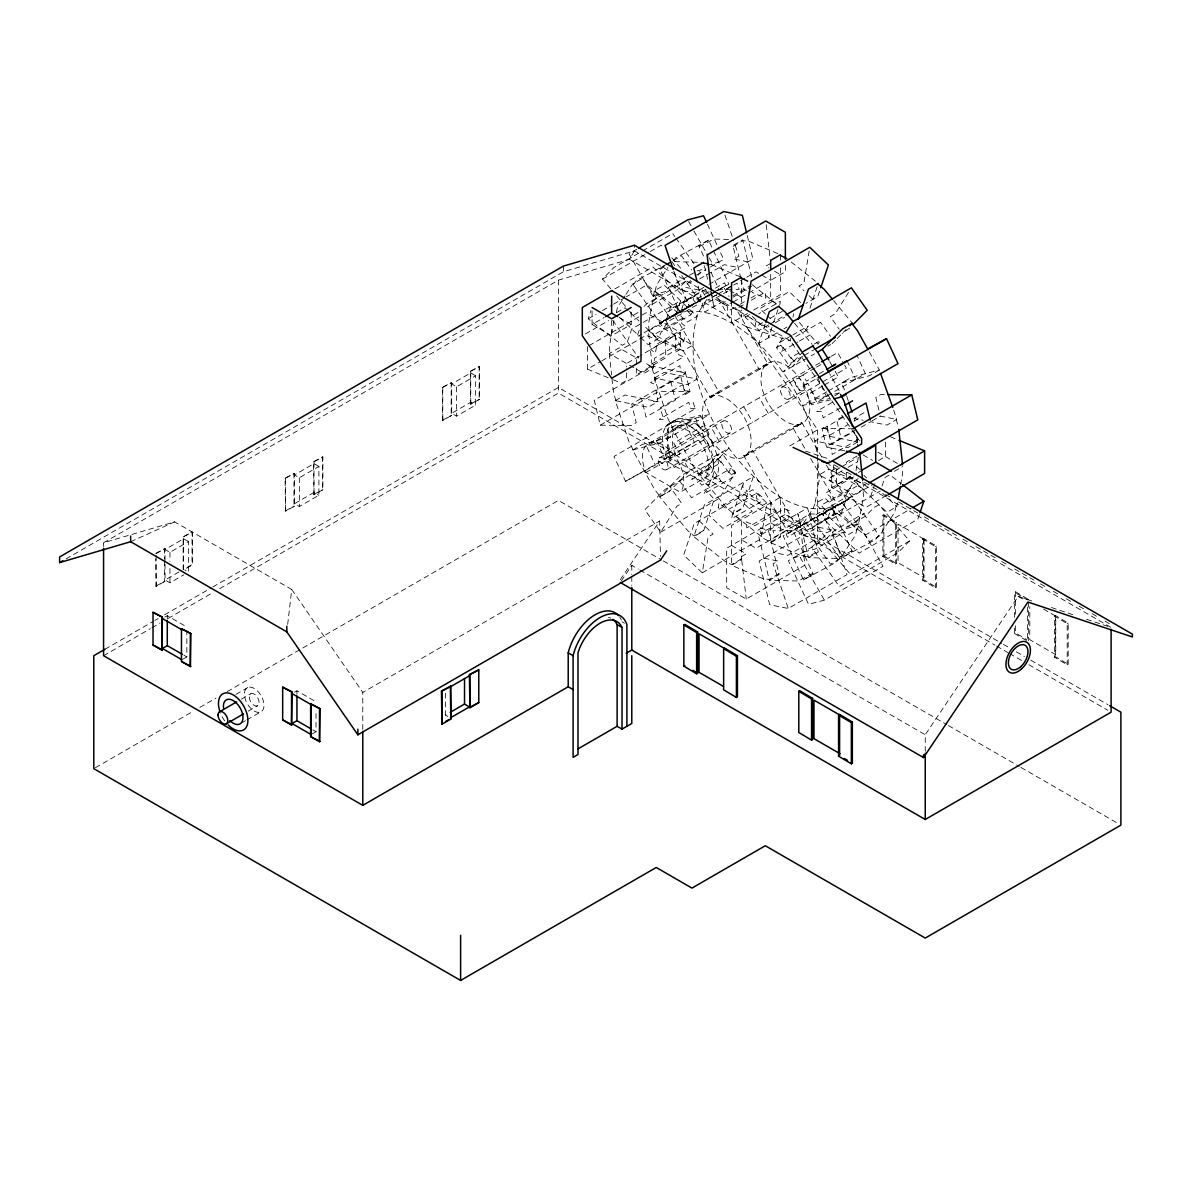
<?xml version="1.0" encoding="UTF-8"?>
<svg xmlns="http://www.w3.org/2000/svg" width="1192" height="1192" viewBox="0 0 1192 1192"><rect width="100%" height="100%" fill="white"/><g stroke="black" fill="none" stroke-linecap="round" stroke-linejoin="round"><path stroke-width="0.75" stroke-dasharray="5 3.75" d="M287.659 624.489L291.742 589.474L174.628 521.858L103.57 542.747L103.57 546.457M702.252 572.771L760.943 538.888L766.873 502.964L752.912 489.674L694.221 523.556L683.642 555.04L702.252 572.771L708.182 536.847L713.069 534.016L699.123 520.725M768.706 324.85L759.125 330.393L745.164 317.087L745.76 313.496M809.204 250.886L803.855 283.204L798.968 286.035L804.049 290.863M613.984 320.678L609.455 346.261L609.961 353.935M858.329 478.618L854.143 481.047L844.011 498.48L814.672 515.421L818.964 520.591L816.624 524.212L845.977 507.27L841.671 502.085L869.609 541.66L879.398 536.013L851.461 496.438L838.885 504.678L848.659 499.031C804.257 529.397 754 482.387 728.908 448.103C703.518 410.242 684.446 362.293 697.037 316.416L664.182 285.141L654.408 290.788L648.582 323.673L649.089 331.346M636.349 364.648L636.349 357.868L619.08 347.9L609.291 353.547L643.829 373.483L653.603 367.836L654.512 358.196L683.85 341.255L684.744 336.219M779.792 304.69L780.388 301.323L758.768 313.809M761.897 496.751L757.084 492.937L756.19 497.988L761.003 501.787L731.65 518.729L732.544 513.692L764.296 538.858L770.688 541.973L780.477 536.326M792.993 317.042L793.589 313.69M856.005 470.542L858.314 457.445M817.995 462.57L819.187 480.033L815.015 503.635L847.855 534.91L857.644 529.263L863.455 496.379L862.948 488.705M853.487 476.889L825.683 492.952L830.496 496.751L829.602 501.787L858.955 484.846L854.143 481.047L886.982 512.322L896.771 506.675L897.412 503.024M900.645 484.757L902.582 473.79L902.18 467.651M616.294 312.393L617.411 307.64L625.025 295.839M655.049 291.399L656.539 285.052L667.967 267.351M857.003 528.652L855.498 534.999L840.271 558.601L830.481 564.248L802.544 524.674L813.48 507.747L815.015 503.635L824.789 497.988L857.644 529.263M896.131 506.064L894.626 512.411L879.398 536.013M676.073 314.271L680.602 300.786L631.7 329.022L627.171 342.521L622.269 345.337L588.207 318.815L590.949 310.635M639.21 330.124L636.945 336.874L641.579 334.192M670.828 306.433L666.298 319.918L643.129 333.298M741.35 558.914L731.56 564.561L725.168 561.447L693.789 536.609L704.457 504.842L753.359 476.606L742.69 508.373L732.916 514.02L743.585 482.253L742.69 487.29L747.503 491.104L718.15 508.045L719.044 503.009L727.731 509.878L757.084 492.937M765.204 324.03L758.678 343.445C788.642 373.662 811.782 412.924 817.25 455.582M772.014 327.204L768.467 337.798L769.347 332.762L764.549 328.947L769.183 326.28M777.944 309.562L773.802 321.915L767.454 315.88M809.964 308.147L818.263 283.443M819.574 291.25L817.816 296.495L805.941 303.364M841.209 513.618L845.754 500.133L873.557 484.086M870.562 496.677L875.092 483.192M882.05 485.978L884.881 477.545L889.768 474.714L901.122 483.55M919.449 514.318L917.795 519.22L859.104 553.118L826.548 522.096L831.077 508.597L865.154 535.119L911.15 508.552M708.346 485.293L712.98 475.817A36.282 20.949 60 0 0 688.037 424.903A36.282 20.949 60 0 0 663.095 447.015L667.729 461.84L708.346 485.293L713.233 482.477M103.57 542.747L558.422 280.15L629.48 259.245L634.412 250.871L634.412 245.224M660.651 532.213L719.342 498.33L735.509 472.36L723.648 455.538L664.957 489.435L644.827 509.789L660.651 532.213L676.832 506.242L681.72 503.411L669.844 486.604M798.685 353.055L790.952 357.511L795.258 362.696L792.918 366.302L803.065 356.035L788.404 364.514L776.528 347.691L784.142 335.474M848.525 292.427L835.219 313.809L830.332 316.64L839.228 329.245M625.979 294.364L632.639 284.039L642.428 278.392L670.366 317.966L673.167 315.373M640.536 337.44L648.12 344.667L657.909 339.02L661.486 331.734L690.824 314.792L693.163 311.172M712.294 292.785L709.493 295.378L698.557 312.304L697.037 316.416L687.248 322.064L654.408 290.788M805.896 329.663L808.236 326.042L792.784 334.952M735.479 473.447L731.188 468.277L728.848 471.898L733.154 477.068L703.802 494.01L706.141 490.404L714.231 499.195L703.563 530.962L693.789 536.609M620.272 579.67L659.668 521.008L660.442 556.336M621.241 581.055L631.79 565.336L638.241 569.061M925.245 751.347L925.245 734.764L1018.177 596.402L1033.956 601.677M633.19 284.814L636.543 280.433L667.937 263.581M673.435 260.765L675.67 257.845L708.599 240.188L728.908 284.173L660.577 323.613L632.639 284.039M839.719 557.826L836.367 562.207L803.438 579.863L783.144 535.893L832.046 507.643L852.34 551.628L842.565 557.275L822.271 513.29L825.639 519.34L829.185 517.492L799.832 534.433L796.465 528.399L835.964 505.78L831.435 519.28L880.337 491.03M878.847 535.238L875.494 539.618L842.565 557.275M610.751 288.837L602.526 279.062L614.029 267.425L640.998 251.855M644.157 306.329L646.615 303.826L688.902 279.42M656.39 298.179L647.778 306.91L677.116 289.969L685.743 281.238M690.6 280.582L686.905 284.322L691.792 281.491M697.946 275.263L700.419 272.774L698.288 269.75M703.772 530.351L693.997 535.998L687.754 530.663L659.697 496.87L679.991 476.338L728.908 448.103L708.599 468.635L698.825 474.282L726.882 508.075L733.125 513.409L742.899 507.762M803.438 351.416L783.144 371.949L814.538 353.83M698.825 474.282L719.119 453.75L716.794 457.356L721.086 462.541L691.747 479.482L694.072 475.861L701.85 485.218L731.188 468.277M832.046 343.713L835.86 339.869M837.127 338.588L846.007 329.603M849.598 328.083L842.193 333.447M816.52 544.461L825.147 535.73L820.26 538.56L811.633 547.292L839.332 586.509L898.023 552.626L909.511 540.989L878.951 504.678L874.049 507.494L865.422 516.225L788.404 560.702L808.519 604.299L824.342 600.157L883.034 566.274L858.955 523.705L847.095 526.819M826.294 538.814L834.922 530.082L864.274 513.141L855.647 521.872M660.577 323.613L663.378 321.02L714.351 291.712M665.449 319.948L710.387 397.8L714.276 394.194L719.342 392.63L674.627 315.195L715.647 291.504M821.839 457.207L801.65 422.251L797.761 425.857L792.71 427.421L805.479 449.548M802.544 524.674L799.758 527.266L809.532 521.619L806.433 523.243L809.8 529.278L839.138 512.337L835.592 514.169L832.225 508.135L835.771 506.287M66.037 558.899L563.369 271.761L634.412 250.871L790.564 341.016L859.536 440.936M636.93 249.202L629.003 253.777L653.082 296.346L664.957 293.247M642.577 250.946L672.72 233.543L674.851 236.552M602.526 279.062L648.523 252.51M650.117 251.587L661.217 245.18L663.572 247.966M183.151 536.922L192.031 531.796L192.031 564.546L183.151 569.672L183.151 536.922L192.523 532.079L192.523 564.829L183.643 569.955L183.643 537.205M285.082 478.245L294.454 473.403L294.454 506.153L285.573 511.279L285.082 478.245L294.454 473.403M313.526 461.825L322.898 456.983L322.898 489.733L314.017 494.859L313.526 461.825L322.898 456.983M442.307 387.475L451.664 382.632L451.664 415.397L442.783 420.523L442.307 387.475L451.664 382.632M470.259 371.338L479.616 366.495L479.616 399.245L470.751 404.371L470.259 371.338L479.616 366.495M155.69 553.341L165.047 548.499L165.047 581.249L156.167 586.375L155.69 558.795M156.167 553.624L165.047 548.499M614.863 288.926L652.933 266.948L685.504 297.955L680.96 311.455L646.898 284.933L626.277 296.838M663.884 266.01L659.697 268.423L679.991 312.408C709.821 306.299 737.654 324.224 758.678 343.445L777.735 332.449M673.167 260.646L681.556 255.803L691.539 269.943M708.599 240.188L698.825 245.835L704.621 258.396M188.53 541.585L183.643 538.754L165.047 549.497L169.949 552.313L188.53 541.585L188.53 572.086L184.864 569.97M318.905 466.459L314.017 463.628L294.454 474.923L299.341 477.754L318.905 466.459L318.905 495.261L299.341 506.555L294.454 503.739L314.017 492.43L318.905 495.261M475.638 375.763L470.751 372.932L451.664 383.943L456.566 386.774L475.638 375.763L475.638 405.131L456.566 416.142L451.664 413.311L470.751 402.3L475.638 405.131M660.085 269.288L664.287 266.859M699.212 246.699L713.889 239.056L730.085 239.473M588.207 318.815L596.134 314.241M602.481 310.576L612.003 305.077M613.582 304.169L624.683 297.762M592.081 310.903L592.081 324.447L604.12 317.504M616.681 312.572L625.055 307.73L638.957 320.961M733.125 246.312L742.899 240.665L748.829 241.261L780.477 254.715L780.477 260.154M585.391 333.969L608.561 320.588M653.082 296.346L657.969 293.515L669.844 290.416M687.829 276.276L667.758 287.868L679.634 284.769M689.378 275.397L695.562 271.821M178.994 571.937L165.047 579.982L169.949 582.813L183.881 574.768M285.082 510.995L294.454 506.153M313.526 494.576L322.898 489.733M442.307 420.24L451.664 415.397M470.259 404.103L479.616 399.245M155.69 586.091L165.047 581.249M696.62 274.965L705.888 269.615M710.372 267.023L723.648 259.349L718.225 247.623M637.988 312.557L633.101 315.373L629.57 311.186M673.823 271.21L680.274 290.103L685.162 287.272L699.123 290.088M699.585 278.943L724.289 264.684L738.25 267.5M589.012 345.665L646.124 312.691L680.364 332.464L680.364 349.405L675.477 352.221L675.477 335.28L640.64 355.395M592.081 324.447L611.645 335.742L631.209 324.447L631.209 310.903M703.816 287.376L694.221 292.919L680.274 290.103M708.897 284.441L752.912 259.036L746.997 234.556M706.022 289.179L682.867 302.559L686.413 300.712L689.781 306.761L673.107 270.629M709.225 291.697L695.323 299.728L699.734 299.848L701.85 306.165L721.92 294.573M715.394 288.136L724.662 282.787L726.777 289.105M709.165 294.975L679.812 311.917L676.445 305.882L672.899 307.715L702.252 290.774L705.619 296.823M717.226 290.595L723.529 286.944L729.012 296.435M648.418 330.959L658.207 325.312L692.731 345.248L682.956 350.895L648.418 330.959L652.59 369.907L655.049 378.177M587.433 346.574L587.433 369.162L600.127 361.846M601.707 360.923L646.124 335.28L680.364 349.405M711.371 291.727L711.997 297.24L715.677 295.124M726.673 288.777L731.307 286.095M740.575 280.746L745.209 278.079M746.758 277.185L756.026 271.836L760.422 274.369M770.688 263.358L765.8 266.189L768.736 267.872M716.988 294.707L707.72 300.056L712.131 300.175L714.231 306.493L710.536 291.235M718.523 293.813L737.058 283.115L739.159 289.433L732.782 289.254M105.045 649.208L153.276 621.36M154.886 620.436L158.104 618.573M164.526 614.863L211.163 587.939M212.772 587.015L558.422 387.445L1001.816 643.427M723.47 293.679L731.188 289.209L719.119 289.82L710.7 271.567M164.839 617.113L167.282 615.698L186.846 626.992M103.57 655.704L150.356 628.691M151.965 627.767L160.026 623.103M168.087 618.454L213.249 592.379M219.7 588.654L558.422 393.092L995.007 645.155M723.499 301.144L704.457 312.14L697.886 285.007M732.767 295.795L750.573 285.514M725.332 301.576L722.248 303.364L727.09 305.42L727.731 311.395L738.548 305.152M733.065 297.121L751.601 286.423M639.433 356.095L626.56 363.515L626.56 366.913M733.125 301.993L747.22 293.858M748.785 292.949L785.364 271.836L785.364 262.851M740.098 304.258L744.732 301.591M750.9 298.015L757.084 294.454M738.951 307.372L745.134 303.796M751.303 300.235L765.204 292.204L765.845 298.179L752.226 292.383M747.533 313.615L731.56 322.823L731.56 302.887L726.673 305.718L711.997 297.24M753.702 310.054L780.477 294.588L780.477 267.41M745.164 317.087L750.066 314.271L764.012 327.562M633.19 449.876L629.018 441.845L615.281 400.631L625.055 394.984L657.909 401.63L656.032 390.559L685.385 373.618L684.744 367.657M654.408 378.043L664.182 372.396L697.037 379.041L687.248 384.688L654.408 378.043L668.146 419.241L672.318 427.287M762.686 322.66L754.968 327.115L755.847 322.078L751.049 318.264M770.404 318.19L784.306 310.173M183.181 659.042L186.846 656.926L186.846 630.523M770.27 323.941L784.366 315.82M775.351 322.704L784.619 317.355M600.291 425.172L658.982 391.289L690.034 391.632L685.504 372.902L652.933 366.316L594.242 400.199L600.291 425.172L631.343 425.514L636.23 422.683L631.7 403.954L680.602 375.718L685.147 394.448L690.034 391.632M783.904 328.873L787.003 327.1M791.25 335.846L778.898 342.983L783.189 348.153L780.849 351.774L797.85 341.97M776.528 347.691L781.416 344.875L793.291 361.683M795.839 336.546L820.543 322.287L830.437 336.293M799.385 341.076L810.202 334.833M709.389 397.025L768.08 363.128M710.387 397.8L768.244 364.394L735.404 307.491M671.081 422.519L675.968 419.688M693.163 402.404L695.264 408.722L665.926 425.663L670.366 437.062L660.577 442.709L632.639 450.025L654.617 489.45L660.085 496.483L669.874 490.836M814.121 344.145L820.305 340.569L817.965 344.19L798.893 321.915M632.639 450.025L642.428 444.378L670.366 437.062L666.82 438.909L696.158 421.968L699.525 428.002L703.071 426.17L673.733 443.111L679.812 454.018L676.266 455.865L705.619 438.924L708.987 444.959L712.533 443.126L709.165 437.077M671.767 427.436L681.556 421.789L709.493 414.473L699.704 420.12L671.767 427.436L693.744 466.862L699.212 473.894L709.002 468.233M649.431 443.126L679.261 425.902A29.249 16.882 60 0 1 706.603 441.681A29.249 16.882 60 0 1 710.045 474.982L680.215 492.207L645.975 472.449A29.249 16.882 60 0 1 649.431 443.126A29.249 16.882 60 0 1 676.758 458.905A29.249 16.882 60 0 1 680.215 492.207M804.242 355.365L813.883 349.792M95.405 767.722L193.476 711.102M199.898 707.392L215.975 698.11M227.24 691.613L301.189 648.91M302.798 647.986L558.422 500.402L661.575 559.942M827.859 346.142L830.645 344.518M235.941 694.385L247.966 687.441M819.992 362.755L665.672 451.857L674.389 467.488L846.365 368.194L844.621 365.08M831.226 356.274L837.648 352.564L843.757 363.515M241.365 699.168L250.752 693.759M659.638 457.683L723.216 420.985M781.773 387.177L796.435 378.713M814.956 368.015L799.519 376.925L803.065 375.093L806.433 381.127L823.419 371.323M816.505 367.121L822.689 363.56M665.568 454.957L670.47 452.126L667.982 444.184A36.282 20.949 60 0 1 692.924 422.087A36.282 20.949 60 0 1 717.882 472.986L715.394 478.067L710.507 480.897M625.532 481.359L709.046 433.992L700.419 415.308L672.72 422.549L614.029 456.432L625.532 481.359L655.242 465.059L646.615 446.374L695.517 418.139L704.144 436.823L709.046 433.992M645.975 472.449L675.804 455.21A29.249 16.882 60 0 1 679.261 425.902M667.729 461.84L672.616 459.024M830.675 399.767L811.633 404.744L803.006 386.059L807.893 383.243L816.52 401.928L865.422 373.692L856.81 354.993M248.279 711.162L257.666 705.738M666.552 469.663L730.13 432.964M788.97 398.992L803.646 390.514M822.867 385.865L808.966 393.882L812.512 392.049L815.879 398.083L826.697 391.855M824.417 384.971L838.319 376.94L834.832 370.712M242.438 722.441L245.448 720.713M246.953 719.849L260.467 712.041A13.827 7.986 60 0 0 257.606 691.107A13.827 7.986 60 0 0 244.569 696.083A13.827 7.986 60 0 0 260.467 712.041M294.484 692.179L296.942 690.779L316.014 701.79M828.231 390.961L845.232 381.142L841.671 382.99L845.202 391.632M659.697 496.87L669.472 491.223L689.781 470.691L683.18 460.067M834.683 395.848L840.271 392.615L829.721 373.692M879.398 370.027L869.609 375.674L841.671 382.99L851.461 377.342L879.398 370.027L868.849 351.104M832.225 402.419L816.773 411.329L821.199 411.449L823.299 417.766L840.286 407.947M826.428 465.148L846.603 500.104L788.508 533.107L743.793 455.657L801.65 422.251M743.972 456.923L802.663 423.041M735.509 472.36L730.622 475.176L718.761 458.369M362.785 729.444L362.785 692.403L659.668 521.008M789.774 445.897L817.652 429.805L746.594 326.861L629.48 259.245M844.636 450.814L826.548 447.164L822.003 428.435L826.905 425.604L831.435 444.333L853.576 431.549M842.863 416.395L836.68 419.957L841.209 438.686M842.774 417.468L822.689 429.06L827.099 429.165L829.215 435.482L847.75 424.784M863.917 412.775L854.143 418.422L855.439 424.263M312.334 733.84L316.014 731.724L316.014 710.596M853.919 421.223L858.553 418.541L854.143 418.422L863.261 420.269M856.005 429.493L826.652 446.434L831.509 448.49L832.15 454.465L861.488 437.524M861.175 427.168L870.562 421.745L886.982 425.067L896.771 419.42L893.329 409.109M871.963 420.94L880.337 416.097M857.644 442.008L847.855 447.656L815.015 441.01L824.789 435.363L857.644 442.008L854.202 431.713M766.873 502.964L761.986 505.78L748.025 492.49M886.535 495.455L865.913 507.36L831.688 487.588L831.688 470.646L836.575 467.83L836.575 484.772L852.533 475.563M857.167 455.94L846.35 462.183L846.35 465.565M840.122 467.651L833.938 471.212L833.297 465.252M841.656 466.757L857.108 457.847M842.088 470.78L828.187 478.797L832.999 482.611L832.105 487.647L856.824 473.373M848.272 467.204L857.54 461.855M789.164 510.727L784.306 508.656L754.968 525.597L746.192 521.872L746.833 527.847L776.186 510.906L771.328 508.835L770.688 502.875L770.688 542.747L802.335 556.202L808.265 556.798L818.055 551.151M878.489 460.574L885.477 456.536L885.477 439.595M858.359 472.479L861.458 470.706M445.45 693.163L445.45 715.081L448.624 713.248M850.567 488.318L821.213 505.259L825.52 510.444L823.18 514.065L852.533 497.109L848.227 491.938M814.613 514.005L810.202 513.901L780.849 530.842L772.878 530.619L774.979 536.936L804.332 519.995L799.907 519.876L797.806 513.573L808.474 557.647L837.291 558.422L851.952 550.779M800.041 522.811L785.364 514.333L726.673 548.216L726.673 587.76L746.237 599.054L804.928 565.172L800.041 522.811L795.153 525.627L780.477 517.164M770.688 542.747L780.477 537.1L780.477 497.228L731.56 525.463L731.56 565.336L741.35 559.689L741.35 519.816L736.76 517.03M863.619 489.092L853.844 494.74L819.306 474.803L829.096 469.156L863.619 489.092L862.859 482.015M894.358 471.347L902.746 466.504M788.508 533.107L837.41 504.872L810.038 457.445M831.778 529.963L817.816 527.132L759.125 561.015L769.704 604.731L788.314 608.486L847.005 574.604L831.778 529.963L826.876 532.779L812.929 529.963M858.955 523.705L854.068 526.536L842.193 529.635M778.927 573.739L769.138 579.387L763.208 578.79L731.56 565.336M808.474 557.647L818.263 552L807.595 507.911L758.678 536.162L769.347 580.236L779.136 574.589L768.467 530.514L759.811 527.669L760.451 533.629L789.789 516.687L784.947 514.631L784.306 508.656M812.825 573.367L798.163 581.011L769.347 580.236M803.438 579.863L813.212 574.216L792.918 530.246L785.275 530.962L787.376 537.264L816.714 520.323L812.303 520.204L810.202 513.901M909.511 540.989L850.82 574.872L820.26 538.56M882.899 515.346L883.898 514.78L896.682 522.394L896.682 563.592L895.669 564.144L882.899 556.545L882.899 515.346L895.669 522.945L895.669 564.144M895.669 522.945L896.682 522.394M882.899 556.545L883.898 555.979L896.682 563.592M922.683 539.022L923.681 538.471L936.45 546.085L936.45 587.269L935.452 587.835L922.683 580.221L922.683 539.022L935.452 546.636L935.452 587.835M935.452 546.636L936.45 546.085M922.683 580.221L923.681 579.67L936.45 587.269M1014.63 617.411L1014.63 592.335L1015.629 591.783L1028.398 599.382L1028.398 640.581M1028.398 599.382L1027.4 599.934L1014.63 592.335M1014.63 628.154L1014.63 633.533L1015.629 632.967L1026.804 639.627M1054.413 616.026L1055.412 615.459L1068.181 623.073L1068.181 664.272L1067.183 664.823L1054.413 657.209L1054.413 616.026L1067.183 623.625L1067.183 664.823M1067.183 623.625L1068.181 623.073M1054.413 657.209L1055.412 656.658L1068.181 664.272M803.006 386.059L816.967 378.475M713.799 291.995L728.908 284.173M702.505 298.432L715.572 291.653M663.378 321.02L679.991 312.408M130.643 541.719L174.628 521.858M768.244 364.394L763.178 365.959L759.304 369.565L716.183 294.886M743.793 455.657L748.859 454.092L752.748 450.487L797.686 528.339M706.886 265.28L718.761 262.18M697.096 270.927L705.575 268.707M827.74 395.893L812.333 399.931L802.544 405.578L830.481 398.262M834.594 394.105L840.271 392.615M832.418 535.283L844.294 532.183L814.941 549.125L803.065 552.224M793.291 557.871L805.166 554.772L800.264 557.588L824.342 600.157M884.36 394.582L880.694 394.537L875.807 397.368L879.1 410.987M822.003 428.435L853.055 428.762M674.761 261.644L701.76 262.359M695.264 408.722L690.853 408.603L688.738 402.285L659.399 419.241L663.81 419.346L660.01 407.947L689.348 391.006L684.938 390.887L682.837 384.569L653.484 401.51L657.909 401.63L648.12 407.277L615.281 400.631M748.025 261.853L734.078 259.036L738.966 256.205L734.272 242.468M880.024 416.038L896.771 419.42M803.14 535.61L817.101 538.426L787.748 555.368L773.802 552.552M764.012 558.199L777.974 561.015L773.087 563.846L788.314 608.486M746.52 290.237L743.585 289.552L741.394 280.537M746.594 326.861L790.564 341.016L790.564 336.785M805.449 451.142L829.17 459.069L829.17 461.885M1051.493 607.533L1074.275 615.161M1086.553 619.259L1111.108 627.469L828.932 464.552M890.379 436.764L897.218 439.595M587.433 369.162L611.392 379.056M613.105 379.756L621.673 383.288L626.56 380.457L626.56 368.596M831.688 470.646L865.913 484.772M711.371 264.564L741.35 277.304L741.35 308.117M735.866 309.16L740.709 311.216L741.35 317.176L741.35 309.935M685.385 373.618L680.528 371.561L679.902 365.586L650.549 382.528L655.406 384.599L654.244 373.811L683.597 356.87L678.74 354.799L678.099 348.839L648.761 365.78L653.603 367.836L644.187 362.398M774.606 271.269L780.477 274.652M761.897 275.218L770.688 280.299M729.608 290.475L741.35 297.24M877.893 452.155L901.182 465.595M863.142 454.927L872.559 460.365M619.169 317.504L631.209 324.447M833.998 464.686L840.449 468.411M846.901 472.136L853.353 475.861M864.647 482.373L871.099 486.098M872.708 487.036L879.16 490.761M885.611 494.486L892.063 498.211M898.515 501.936L917.87 513.111M924.322 516.836L930.773 520.561M937.225 524.286L956.58 535.461M963.047 539.186L969.498 542.911M975.95 546.636L995.305 557.811M1001.757 561.536L1008.208 565.261M1014.66 568.986L1034.015 580.161M1040.467 583.886L1046.919 587.611M1053.37 591.336L1059.822 595.061M1066.274 598.786L1072.726 602.511M1079.177 606.236L1085.629 609.961M1092.081 613.686L1098.532 617.411M1104.984 621.136L1111.436 624.861M1043.536 609.082L1055.754 616.13L1055.754 654.661L1029.799 639.687L1029.799 606.654M1018.177 596.402L1025.165 600.44M1003.426 644.365L1008.253 647.152M1016.299 651.786L1024.345 656.434M1030.767 660.159L1108.009 704.74M996.616 646.079L1007.911 652.605M1009.52 653.529L1022.423 660.979M1028.875 664.704L1107.875 710.313M770.688 522.811L785.364 531.274L756.026 548.216L741.35 539.752M658.207 460.857A6.914 3.993 60 0 0 665.538 469.976A6.914 3.993 60 0 0 665.538 460.201A6.914 3.993 60 0 0 658.207 460.857L663.095 463.673M731.56 545.4L746.237 553.863L741.35 556.694L746.237 599.054M663.184 560.881L946.835 724.647M948.445 725.57L1019.354 766.516M1020.963 767.439L1119.273 824.193M639.851 570L925.245 734.764M622.015 621.822L624.459 623.222M445.45 715.081L447.894 716.496M183.836 655.198L186.846 656.926M312.825 729.877L316.014 731.724M1014.63 633.533L1027.4 641.132M775.292 303.036L770.688 300.235L770.688 272.312M791.16 261.987L815.403 281.193M752.033 284.59L779.493 306.359M856.646 466.892L860.252 469.752M683.85 341.255L679.053 337.44L679.932 332.404L650.594 349.345L655.406 353.16L657.015 344.056L686.354 327.115L681.541 323.3L682.435 318.264L653.097 335.205L657.909 339.02L644.008 325.774M809.115 295.705L812.929 299.326M800.607 302.559L789.193 291.682L759.84 308.624L766.188 314.658M863.917 475.399L866.614 477.947M882.706 493.294L896.771 506.675M619.944 317.817L639.284 336.233M738.25 498.137L752.197 511.428L722.859 528.369L708.897 515.078M671.796 257.755L682.39 270.316M616.637 295.825L628.393 309.786M833.64 300.652L852.34 323.181M794.513 323.241L812.05 344.354M690.824 314.792L686.532 309.607L688.857 306.001L659.519 322.943L663.81 328.113L668.027 321.587L697.38 304.63L693.073 299.46L695.413 295.839L666.06 312.781L670.366 317.966M675.909 238.072L694.027 263.715M705.5 289.716L709.493 295.378M671.767 261.45L674.761 265.697M681.75 275.59L699.704 301.025M812.333 519.027L840.271 558.601M708.972 464.016L720.847 480.823L691.494 497.764L679.634 480.957M612.703 320.32L638.897 358.285M291.742 589.474L362.785 692.403M792.71 378.52L801.65 394.016M768.244 413.311L759.304 397.8M743.793 406.755L752.748 422.251M719.342 441.547L710.387 426.036M688.589 221.474L693.044 229.356M693.938 230.935L708.212 256.161M709.106 257.725L711.773 262.464M829.707 361.504L832.225 366.033M847.02 360.64L855.647 379.339M817.682 377.596L826.294 396.28M707.392 224.141L717.45 245.939M685.743 423.786L694.37 442.47L665.017 459.412L656.39 440.727M724.9 215.007L733.691 240.754M846.648 395.967L848.227 400.706M896.131 419.286L898.589 427.555M615.921 400.765L613.463 392.496L611.749 376.568M751.72 277.11L742.69 239.815L732.916 245.463L740.962 278.734M704.383 265.801L707.675 279.36M670.828 381.365L675.357 400.095L646.019 417.036L641.475 398.307M766.232 224.692L770.479 261.525M856.646 435.452L857.793 446.24M609.291 353.547L611.57 374.795M1055.412 615.459L1055.412 656.658M1027.4 607.101L1027.4 639.344M1015.629 591.783L1015.629 615.057M1015.629 625.815L1015.629 632.967M923.681 538.471L923.681 579.67M883.898 514.78L883.898 555.979M846.35 472.345L846.35 479.124M817.652 429.805L817.652 542.747M665.687 340.927L665.687 357.868L636.349 374.81L636.349 366.346M631.79 565.336L631.79 574.544M631.79 576.392L631.79 585.6M611.645 320.499L611.645 335.742M563.369 266.114L563.369 271.761M558.422 280.15L558.422 393.092M479.139 366.212L479.139 398.962M470.751 371.621L470.751 404.371M456.566 386.774L456.566 416.142M451.187 382.349L451.187 415.114M442.783 387.758L442.783 420.523M322.406 456.7L322.406 489.45M314.017 462.109L314.017 494.859M299.341 477.754L299.341 506.555M296.942 690.779L296.942 694.295M293.962 473.12L293.962 505.87M285.573 478.528L285.573 511.279M169.949 552.313L169.949 561.283M169.949 568.465L169.949 582.813M167.282 615.698L167.282 619.229M164.556 548.216L164.556 559.122M164.556 560.955L164.556 580.966M156.167 555.442L156.167 586.375M608.337 617.396A33.719 19.474 -60 0 1 610.811 618.156M619.616 616.964A39.992 23.08 -60 0 1 621.345 620.063M224.692 720.847A20.815 12.009 60 0 1 220.401 712.935M670.917 458.041A29.249 16.882 60 0 1 674.374 428.718A29.249 16.882 60 0 1 701.701 444.497A29.249 16.882 60 0 1 705.157 477.813M703.057 406.025L702.222 412.849A34.583 19.966 60 0 0 726.673 455.21A34.583 19.966 60 0 0 751.124 441.085A34.583 19.966 60 0 0 726.673 398.739L720.341 396.042A34.583 19.966 60 0 0 703.057 406.025M761.748 372.142L760.913 378.967A34.583 19.966 60 0 0 773.146 410.48L779.032 416.708L785.364 421.327A34.583 19.966 60 0 0 809.815 407.202A34.583 19.966 60 0 0 785.364 364.841L779.032 362.159A34.583 19.966 60 0 0 761.748 372.142M924.024 539.142L898.068 524.167L898.068 562.698L924.024 577.673L924.024 539.142M249.322 696.918A6.914 3.993 60 0 0 256.652 706.051A6.914 3.993 60 0 0 256.652 696.262A6.914 3.993 60 0 0 249.322 696.918M721.786 424.143A6.914 3.993 60 0 0 729.117 433.277A6.914 3.993 60 0 0 729.117 423.488A6.914 3.993 60 0 0 721.786 424.143M780.477 390.499A6.914 3.993 60 0 0 787.986 399.365A6.914 3.993 60 0 0 787.629 389.382A6.914 3.993 60 0 0 780.477 390.499M795.153 382.036A6.914 3.993 60 0 0 802.663 390.902A6.914 3.993 60 0 0 802.305 380.918A6.914 3.993 60 0 0 795.153 382.036"/><path stroke-width="1.5" d="M746.356 309.905L751.094 281.178L809.785 247.295L828.395 265.011L820.752 287.749M898.053 499.373L900.318 486.589M765.8 322.272L769.347 311.678L779.136 306.031M798.387 319.128L808.474 289.09L818.263 283.443M920.001 512.679L923.845 501.236L902.553 484.652M786.035 332.419L792.695 321.736L851.386 287.838L867.21 310.263L853.383 324.254M666.73 550.838L660.532 560.061L357.853 734.808L286.81 631.864L130.643 541.719L59.6 562.609L59.6 556.962L563.369 266.114L634.412 245.224L790.564 335.369L861.622 438.313L861.622 443.96L827.948 463.405L821.75 461.334M620.272 582.486L923.517 757.561L1027.951 602.049L1132.4 636.96L1132.4 634.144L832.388 460.932M817.638 352.042L822.271 349.36L842.565 328.828L852.34 323.181L849.807 325.744M59.6 562.609L62.818 560.747M638.525 248.279L687.695 219.894L703.518 215.752L706.618 222.457M666.686 264.4L669.472 262.776M605.625 316.625L611.645 313.153L617.665 316.625M703.563 262.404L693.789 268.051L697.067 281.61M631.209 307.506L611.645 318.8L592.081 307.506M153.023 612.315L162.395 617.158L161.903 650.191L153.023 645.066L153.023 612.315L162.395 617.158M741.35 277.304L731.56 282.951L731.56 302.887M780.477 254.715L770.688 260.363L770.688 269.422M105.045 649.208L93.796 655.704L93.796 768.661L460.604 980.435L656.241 867.478L691.956 888.1L765.309 845.739L925.245 938.074L1120.882 825.132L1120.882 712.175L1109.618 705.679M153.023 645.066L162.395 649.908M181.467 628.735L190.839 633.578L190.347 666.611L181.467 661.486L181.467 628.735L190.839 633.578M182.331 654.319L167.282 645.632L162.395 648.463L181.959 659.757M181.467 661.486L190.839 666.328M785.93 314.911L803.14 304.973M803.438 351.416L813.212 345.769M815.194 349.032L835.205 337.485M821.601 361.832L829.766 357.123M219.447 711.818L236.672 701.879M826.503 369.535L835.771 364.186L832.225 366.033M828.485 371.353L847.02 360.64M282.668 687.158L292.04 692.016L291.548 725.049L282.668 719.923L282.668 687.158L292.04 692.016M834.132 398.858L839.332 397.502L898.023 363.62L886.52 338.707L818.517 377.64M226.376 723.812L243.585 713.859M282.668 719.923L292.04 724.766M841.492 397.07L846.126 394.388M310.635 703.831L319.992 708.689L319.516 741.722L310.635 736.596L310.635 703.831L319.992 708.689M311.246 728.968L296.942 720.713L292.04 723.529L311.112 734.54M844.919 405.28L852.638 400.825M847.497 413.713L866.033 403.015L870.145 420.046M310.635 736.596L319.992 741.439M853.055 428.762L911.746 394.88L917.795 419.852L859.104 453.735L846.439 451.187M469.41 674.702L478.782 669.859L478.782 702.624L469.901 707.75L469.41 674.702L478.782 669.859M441.457 691.137L450.829 686.279L450.829 719.044L441.949 724.17L441.457 691.137L450.829 686.279M450.338 686.845L469.41 675.834M858.717 455.046L875.703 445.242L875.703 462.183L891.393 471.242M861.622 470.318L875.703 462.183M450.218 712.339L464.522 704.07L469.41 706.901L450.338 717.912M469.41 707.467L478.782 702.624M445.897 721.324L448.863 719.61M869.087 482.939L924.605 450.889L924.605 473.477L888.129 494.546M103.57 548.305L103.57 655.704L362.785 805.36L568.212 686.771L573.099 689.587M626.202 653.276L631.79 650.057L925.245 819.485L1111.108 712.175L1111.108 629.302M912.744 507.643L923.845 501.236M577.822 748.993L617.113 726.3L622.015 729.117L631.79 723.47L631.79 655.704M683.865 624.966L684.864 624.399L697.633 632.013L697.633 673.212L696.635 673.763L683.865 666.149L683.865 624.966L696.635 632.565L696.635 673.763M696.635 632.565L697.633 632.013M683.865 666.149L684.864 665.598M723.648 648.642L724.647 648.09L737.416 655.689L737.416 696.888L736.418 697.454L723.648 689.84L723.648 648.642L736.418 656.256L736.418 697.454M736.418 656.256L737.416 655.689M798.804 691.315L799.802 690.764L812.572 698.363L812.572 739.562L811.573 740.113L798.804 732.514L798.804 691.315L811.573 698.929L811.573 740.113M811.573 698.929L812.572 698.363M838.587 715.006L839.585 714.455L852.354 722.054L852.354 763.252L851.356 763.804L838.587 756.205L838.587 715.006L851.356 722.605L851.356 763.804M851.356 722.605L852.354 722.054M838.587 756.205L839.585 755.639L839.585 714.455M867.895 348.809L886.52 338.707M888.01 394.627L911.746 394.88M703.772 263.268L708.227 263.7M898.932 440.295L924.605 450.889M793.082 447.417L827.948 463.405M780.477 255.49L786.869 258.604M741.35 278.079L747.742 281.193M724.989 648.761L699.034 633.786L699.034 672.318L723.47 686.413M839.928 715.125L813.972 700.136L813.972 738.668L839.928 753.657M613.016 619.423A33.719 19.474 -60 0 1 617.113 624.638L622.015 627.469L622.015 729.117M618.559 615.638A39.992 23.08 -60 0 0 591.172 617.352A39.992 23.08 -60 0 0 568.212 652.873L573.099 655.704L573.099 757.352L577.986 754.536L577.986 652.873A33.719 19.474 -60 0 1 600.008 623.222A33.719 19.474 -60 0 1 622.015 627.469M450.829 719.044L450.338 685.996M162.395 618.529L181.959 629.823M292.04 693.595L311.112 704.606M844.368 758.499L847.572 760.392M692.85 670.351L697.633 673.212M818.055 284.069L824.298 289.403L832.478 299.252M778.927 306.657L785.17 311.991L793.351 321.84M851.952 323.583L857.421 330.616L867.97 349.539M812.825 346.172L818.293 353.204L828.842 372.127M822.271 349.36L828.857 359.984M880.516 373.394L892.763 407.396M840.554 394.373L843.891 400.81L852.489 426.557M673.242 269.496L665.047 245.448L723.738 211.565L742.333 215.32L746.565 232.812M848.779 402.33L852.042 412.119M711.147 289.88L707.109 254.894L765.8 221.012L785.364 232.306L785.364 259.26M898.768 429.329L902.553 464.731M859.641 451.917L862.68 480.242M925.245 753.18L925.245 819.485M923.517 754.745L923.517 757.561M631.79 587.447L631.79 650.057M626.903 726.3L626.903 624.638A39.992 23.08 -60 0 0 600.008 617.575A39.992 23.08 -60 0 0 573.099 655.704M617.113 624.638L617.113 726.3M611.645 296.212L611.645 313.153M568.212 652.873L568.212 686.771M469.901 674.985L469.901 707.75M464.522 678.501L464.522 704.07M460.604 935.258L460.604 980.435M441.949 691.405L441.949 724.17M362.785 731.292L362.785 805.36M357.853 729.161L357.853 734.808M319.516 708.972L319.516 741.722M311.112 703.563L311.112 736.313M296.942 696.053L296.942 720.713M291.548 692.284L291.548 725.049M286.81 626.217L286.81 631.864M190.347 633.861L190.347 666.611M167.282 620.987L167.282 645.632M161.903 617.441L161.903 650.191M130.643 536.072L130.643 541.719M219.82 711.281A20.815 12.009 60 0 1 230.697 693.699A20.815 12.009 60 0 1 247.832 721.905A20.815 12.009 60 0 1 228.089 724.885M223.545 708.227A13.827 7.986 60 0 1 233.23 700.613A13.827 7.986 60 0 1 242.81 719.461A13.827 7.986 60 0 1 229.788 720.519M611.645 290.565L582.307 307.506L582.307 335.742L611.645 378.266L640.998 361.325L640.998 307.506L611.645 290.565M218.017 714.991A6.914 3.993 60 0 0 225.363 724.125A6.914 3.993 60 0 0 225.363 714.336A6.914 3.993 60 0 0 218.017 714.991M1021.35 669.099A17.329 9.998 -60 0 0 1026.833 642.264A17.329 9.998 -60 0 0 1006.346 660.442A17.329 9.998 -60 0 0 1021.35 669.099M1020.71 666.715A13.827 7.986 -60 0 0 1025.09 645.289A13.827 7.986 -60 0 0 1008.73 659.802A13.827 7.986 -60 0 0 1020.71 666.715"/></g></svg>
